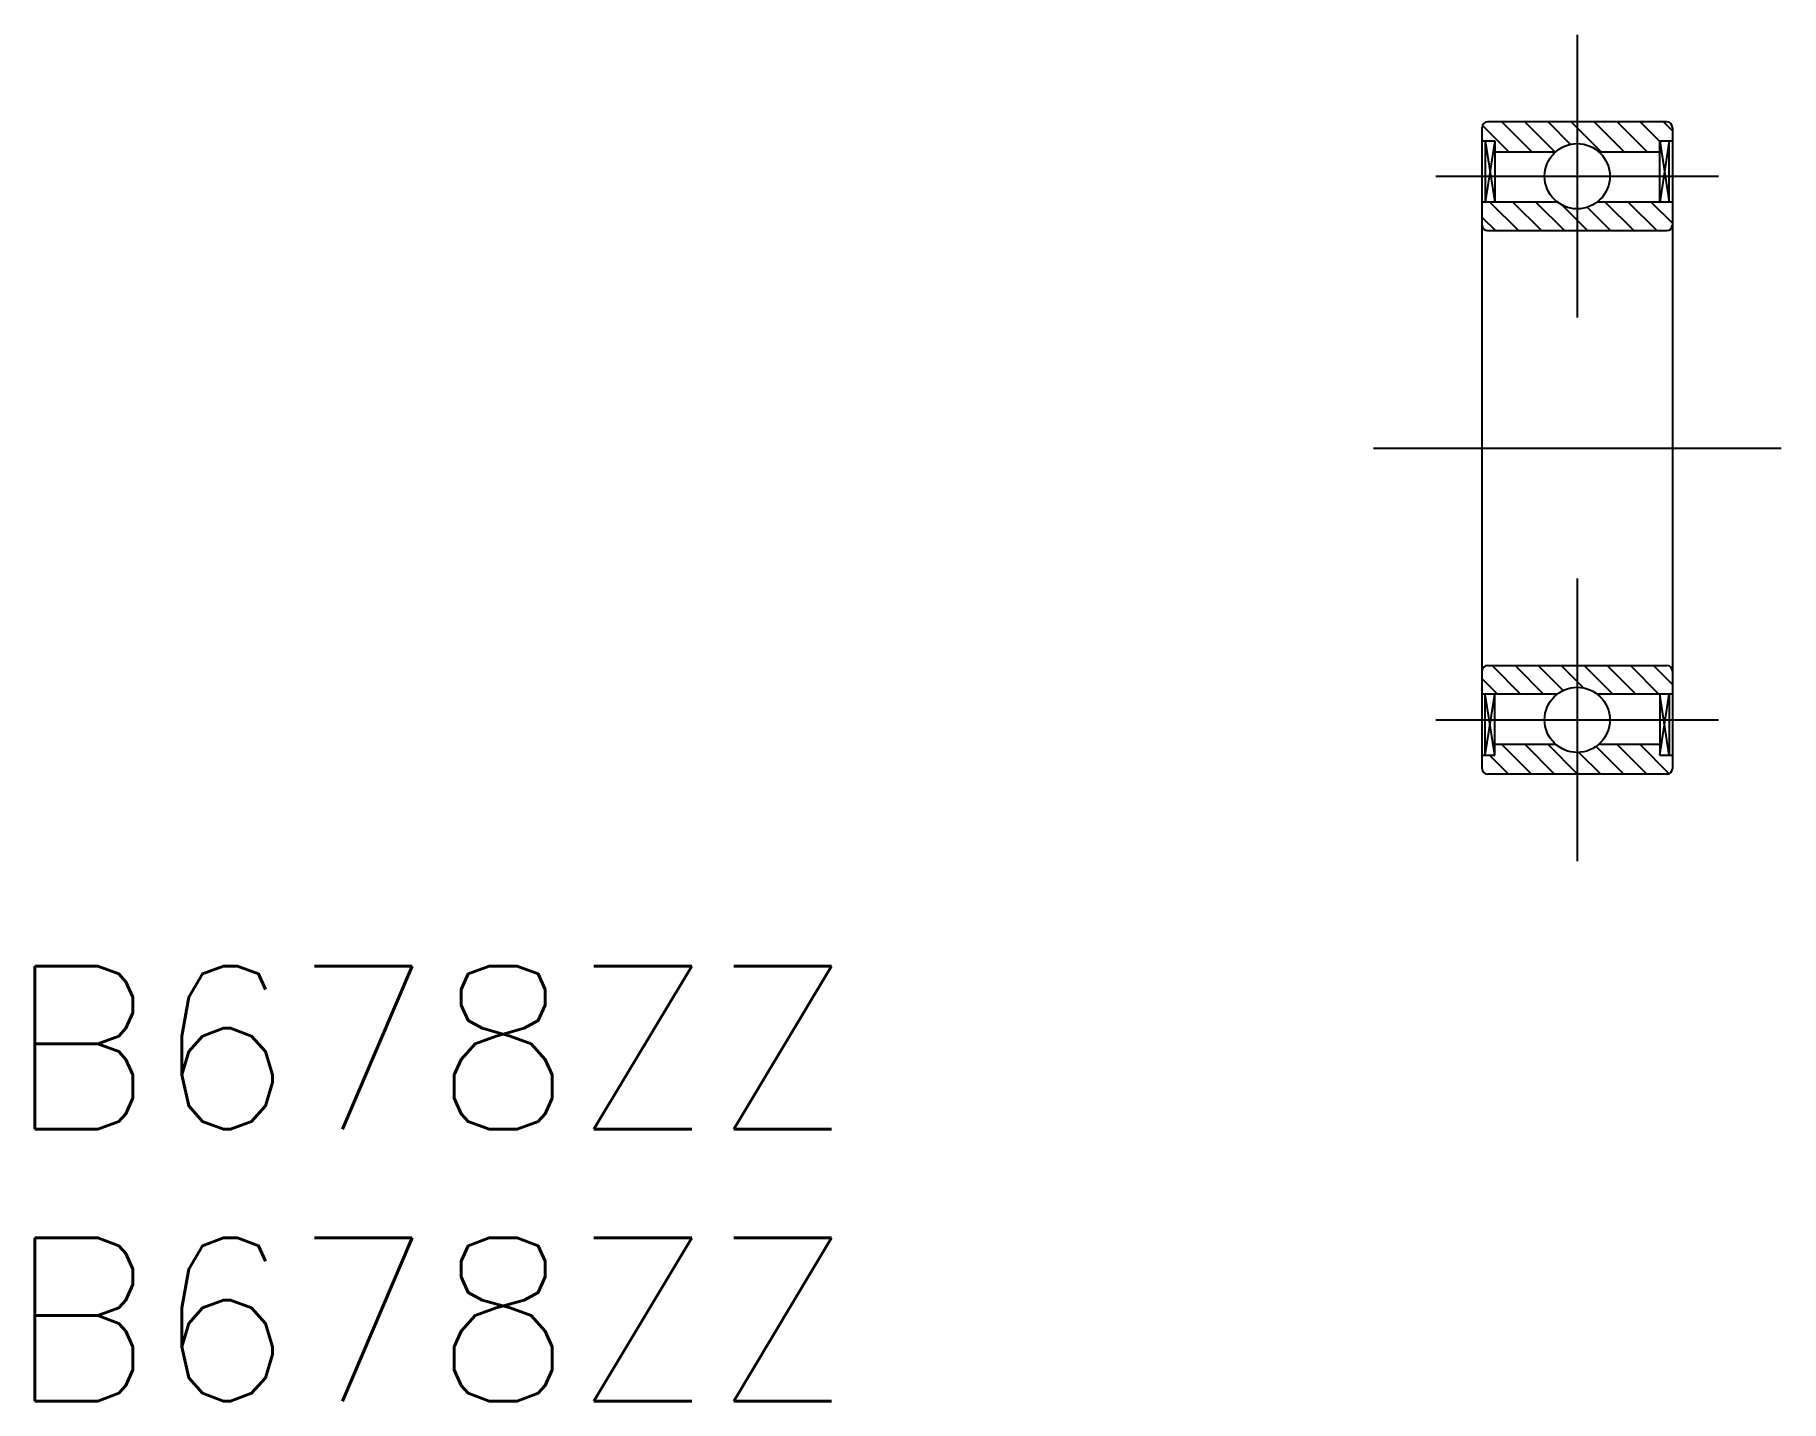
# Model space of a CAD drawing. Extents: x -26.6 to 5.5, y -17.5 to 7.6.
import ezdxf

# ---------------------------------------------------------------- set-up
doc = ezdxf.new("R2010")
doc.units = 0
doc.linetypes.add('CENTER', pattern=[50.8, 31.75, -6.35, 6.35, -6.35])
doc.layers.get('0').update_dxf_attribs({"linetype": 'CONTINUOUS'})
doc.layers.add('CENTER', color=1, linetype='CENTER')
doc.styles.get("Standard").update_dxf_attribs({"font": 'txt.shx', "height": 3, "bigfont": 'bigfont.shx'})

msp = doc.modelspace()

# ---------------------------------------------------------------- linework, layer by layer
at = {"color": 7, "linetype": 'CONTINUOUS'}
for p, q in [((0, -5.9), (0, 5.9)), ((3.4, 6), (0.1, 6)), ((3.5, 5.9), (3.5, -5.9)), ((0, 5.65), (0.232, 5.65)), ((0.058, 5.65), (0.058, 4.525)), ((0.232, 5.65), (0.232, 4.525)), ((3.268, 5.65), (3.5, 5.65)), ((3.268, 4.525), (3.268, 5.65)), ((3.442, 4.525), (3.442, 5.65)), ((0.232, 5.45), (1.353, 5.45)), ((2.147, 5.45), (3.268, 5.45)), ((1.383, 4.525), (0, 4.525)), ((3.5, 4.525), (2.117, 4.525)), ((0.1, 4), (3.4, 4)), ((0.1, -4), (3.4, -4)), ((1.383, -4.525), (0, -4.525)), ((0.058, -5.65), (0.058, -4.525)), ((0.232, -5.65), (0.232, -4.525)), ((3.5, -4.525), (2.117, -4.525)), ((3.268, -4.525), (3.268, -5.65)), ((3.442, -4.525), (3.442, -5.65)), ((0.232, -5.45), (1.353, -5.45)), ((2.147, -5.45), (3.268, -5.45)), ((0, -5.65), (0.232, -5.65)), ((3.268, -5.65), (3.5, -5.65)), ((3.4, -6), (0.1, -6))]:
    msp.add_line(p, q, dxfattribs=at)
at = {"color": 3, "linetype": 'CONTINUOUS'}
for p, q in [((0.006, 5.934), (0.49, 5.45)), ((0.364, 6), (0.914, 5.45)), ((0.788, 6), (1.338, 5.45)), ((1.212, 6), (1.626, 5.587)), ((1.637, 6), (2.187, 5.45)), ((2.061, 6), (2.611, 5.45)), ((2.485, 6), (3.035, 5.45)), ((2.91, 6), (3.268, 5.642)), ((3.334, 6), (3.5, 5.834)), ((0.058, 5.65), (0.232, 4.525)), ((0.232, 5.65), (0.058, 4.525)), ((3.268, 5.65), (3.442, 4.525)), ((3.442, 5.65), (3.268, 4.525)), ((0.142, 4.525), (0.667, 4)), ((0.566, 4.525), (1.091, 4)), ((0.99, 4.525), (1.515, 4)), ((2.263, 4.525), (2.788, 4)), ((2.687, 4.525), (3.212, 4)), ((3.112, 4.525), (3.5, 4.137)), ((0, 4.243), (0.243, 4)), ((1.471, 4.469), (1.94, 4)), ((1.935, 4.429), (2.364, 4)), ((0.182, -4), (0.707, -4.525)), ((0.606, -4), (1.131, -4.525)), ((1.03, -4), (1.49, -4.459)), ((1.454, -4), (1.866, -4.411)), ((1.879, -4), (2.404, -4.525)), ((2.303, -4), (2.828, -4.525)), ((2.727, -4), (3.252, -4.525)), ((3.151, -4), (3.5, -4.349)), ((0, -4.243), (0.282, -4.525)), ((0.058, -5.65), (0.232, -4.525)), ((0.232, -5.65), (0.058, -4.525)), ((3.268, -5.65), (3.442, -4.525)), ((3.442, -5.65), (3.268, -4.525)), ((0.359, -5.45), (0.909, -6)), ((0.783, -5.45), (1.333, -6)), ((1.207, -5.45), (1.757, -6)), ((2.48, -5.45), (3.03, -6)), ((2.904, -5.45), (3.444, -5.99)), ((0.135, -5.65), (0.485, -6)), ((1.781, -5.599), (2.182, -6)), ((2.096, -5.49), (2.606, -6)), ((0.019, -5.959), (0.041, -5.981))]:
    msp.add_line(p, q, dxfattribs=at)
at = {"color": 7, "linetype": 'CONTINUOUS'}
for centre in [(1.75, 5), (1.75, -5)]:
    msp.add_circle(centre, 0.6, dxfattribs=at)
for centre, start, end in [((0.1, 5.9), 90, 180), ((3.4, 5.9), 0, 90), ((0.1, 4.1), 180, 270), ((3.4, 4.1), 270, 0), ((0.1, -4.1), 90, 180), ((3.4, -4.1), 0, 90), ((0.1, -5.9), 180, 270), ((3.4, -5.9), 270, 0)]:
    msp.add_arc(centre, 0.1, start, end, dxfattribs=at)
at = {"layer": 'CENTER', "color": 1, "linetype": 'CENTER'}
for p, q in [((1.75, 7.6), (1.75, 2.4)), ((-0.85, 5), (4.35, 5)), ((-2, 0), (5.5, 0)), ((1.75, -2.4), (1.75, -7.6)), ((-0.85, -5), (4.35, -5))]:
    msp.add_line(p, q, dxfattribs=at)

# ---------------------------------------------------------------- texts
at = {"color": 7, "linetype": 'CONTINUOUS'}
for p in [(-27.14, -12.531), (-27.14, -17.531)]:
    msp.add_text('B678ZZ', height=3, dxfattribs=at).set_placement(p)

doc.saveas('drawing.dxf')
